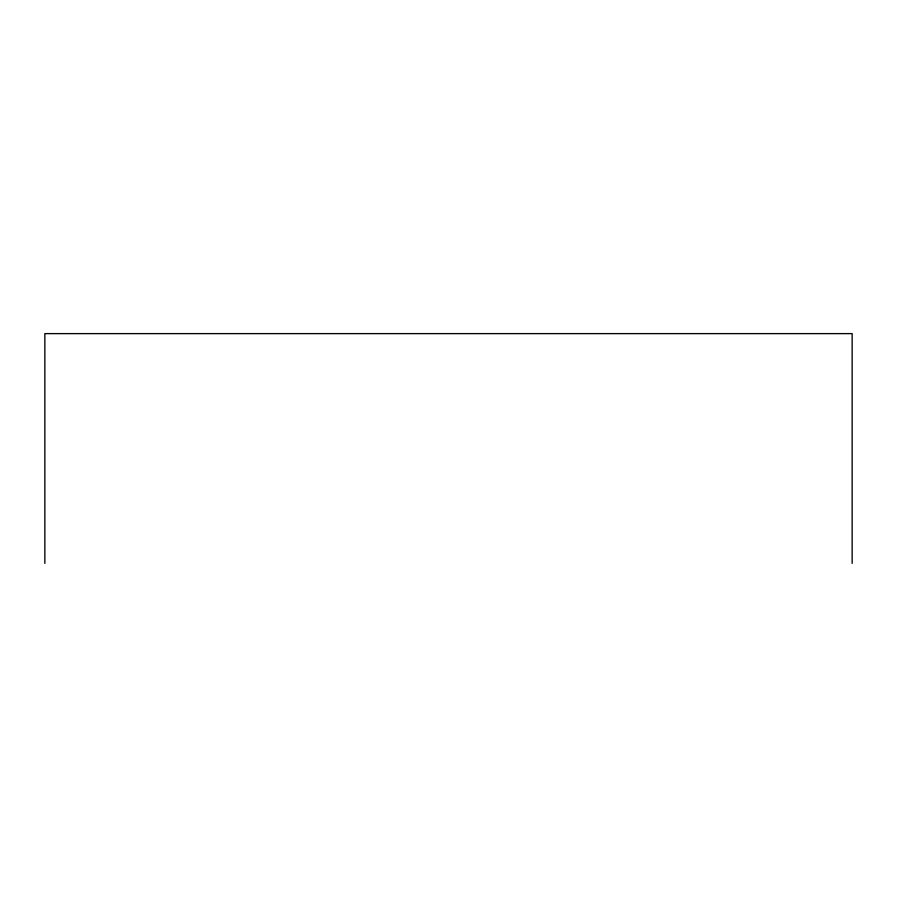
<?xml version="1.0" encoding="UTF-8"?>
<svg xmlns="http://www.w3.org/2000/svg" width="897" height="897" viewBox="0 0 897 897"><rect width="100%" height="100%" fill="white"/><g stroke="black" fill="none" stroke-linecap="round" stroke-linejoin="round"><path stroke-width="1.35" d="M852.15 563.383L852.15 333.617L44.85 333.617L44.85 563.383"/></g></svg>
